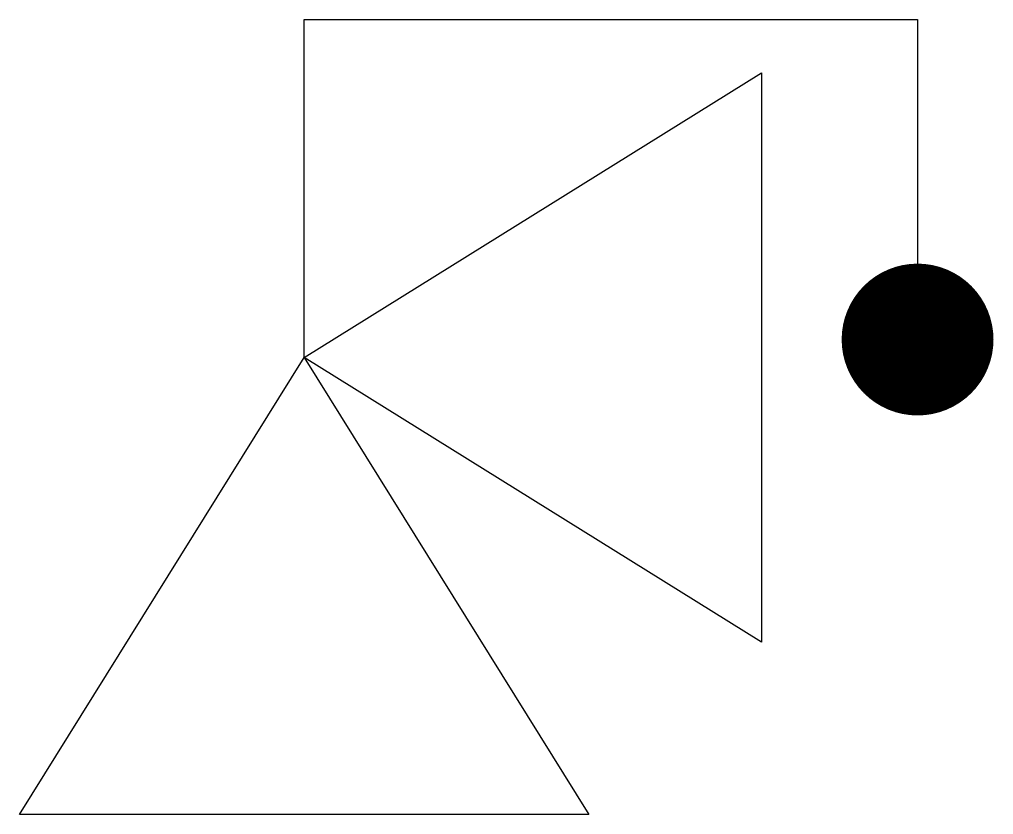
# Model space of a CAD drawing. Header units: millimetres. Extents: x -10136.67 to -10136.414, y 45.082 to 45.291.
import ezdxf

# ---------------------------------------------------------------- set-up
doc = ezdxf.new("R2010")
doc.units = ezdxf.units.MM
doc.header["$LTSCALE"] = 10
doc.layers.add('Tub_Válvulas', color=2, linetype='Continuous')

msp = doc.modelspace()

# ---------------------------------------------------------------- linework, layer by layer
at = {"layer": 'Tub_Válvulas'}
for p, q in [((-10136.59516, 45.2021), (-10136.59516, 45.29114)), ((-10136.59516, 45.29114), (-10136.43361, 45.29114)), ((-10136.43361, 45.29114), (-10136.43361, 45.20217))]:
    msp.add_line(p, q, dxfattribs=at)
for points in [[(-10136.59516, 45.2021), (-10136.47473, 45.2771), (-10136.47473, 45.1271), (-10136.59516, 45.2021)], [(-10136.59516, 45.2021), (-10136.52016, 45.08166), (-10136.67016, 45.08166), (-10136.59516, 45.2021)]]:
    msp.add_lwpolyline(points, dxfattribs=at)
at = {"layer": 'Tub_Válvulas', "const_width": 0.02}
msp.add_lwpolyline([(-10136.44361, 45.20681, 1), (-10136.42361, 45.20681, 1)], format="xyb", close=True, dxfattribs=at)

doc.saveas('drawing.dxf')
